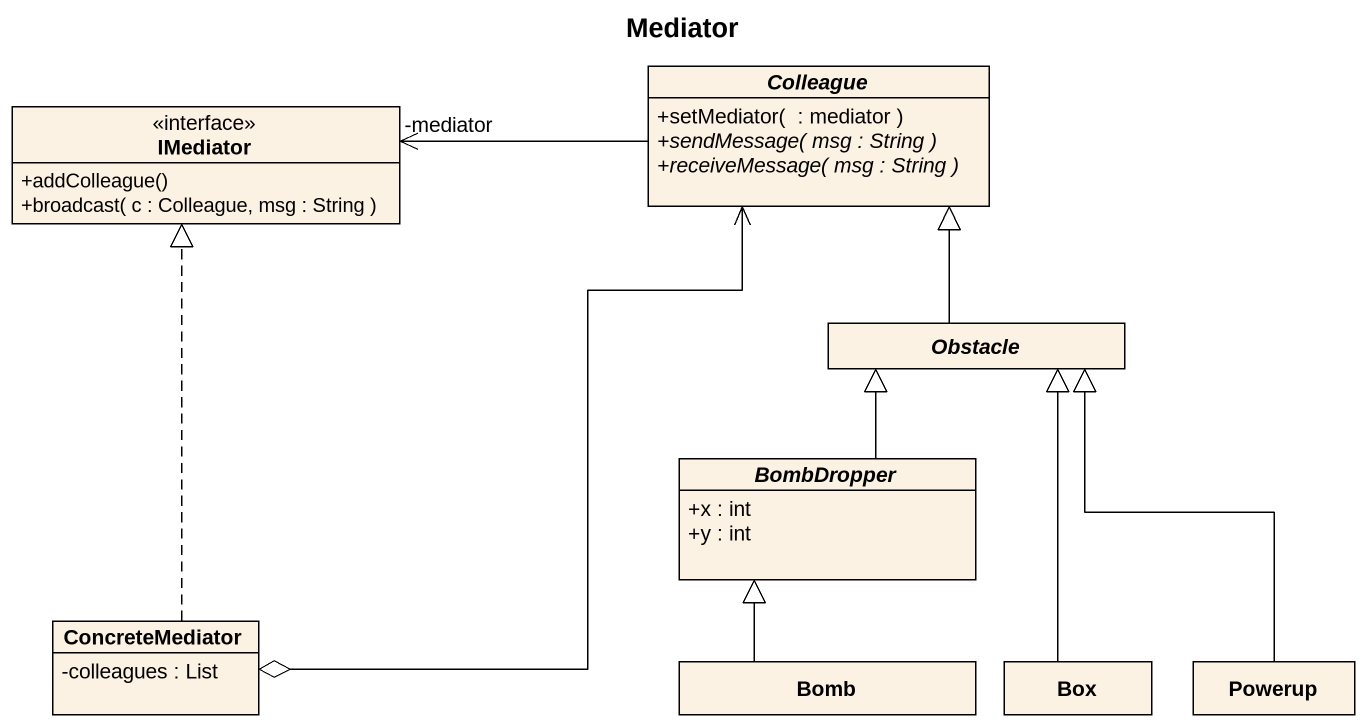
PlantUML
@startuml
title Mediator
hide circle
hide empty members
skinparam classAttributeIconSize 0
interface IMediator {
  +addColleague()
  +broadcast( c : Colleague, msg : String )
}
abstract class Colleague {
  +setMediator(  : mediator )
  {abstract} +sendMessage( msg : String )
  {abstract} +receiveMessage( msg : String )
}
abstract class Obstacle
abstract class BombDropper {
  +x : int
  +y : int
}
class ConcreteMediator {
  -colleagues : List
}
class Bomb
class "Box" as Box_
class Powerup
Colleague -left-> "-mediator" IMediator
Obstacle -up-|> Colleague
BombDropper -up-|> Obstacle
ConcreteMediator .up.|> IMediator
ConcreteMediator o-up-> Colleague
Bomb -up-|> BombDropper
Box_ -up-|> Obstacle
Powerup -up-|> Obstacle
@enduml
